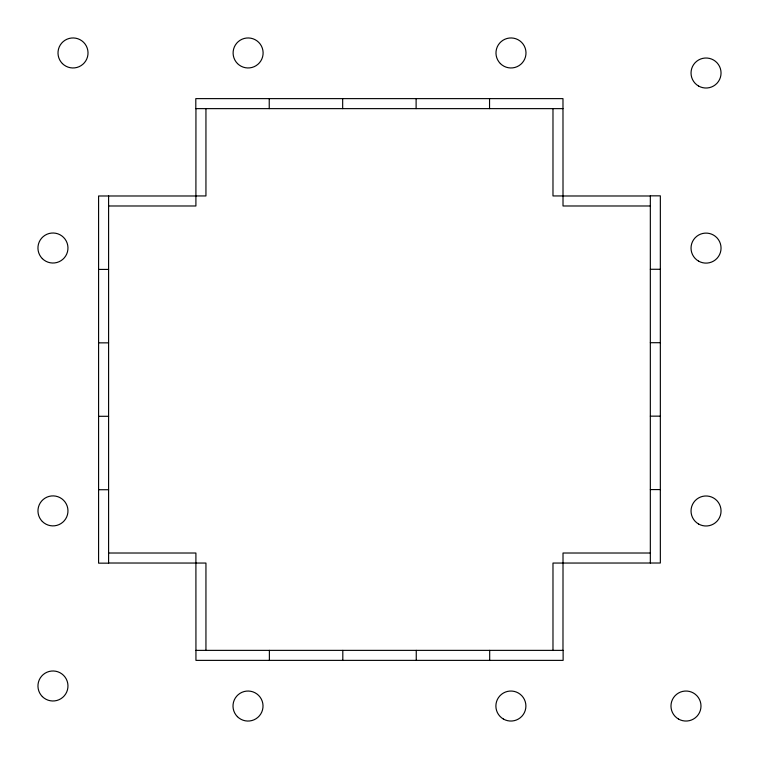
<?xml version="1.0" encoding="UTF-8"?>
<svg xmlns="http://www.w3.org/2000/svg" width="759" height="759" viewBox="0 0 759 759"><rect width="100%" height="100%" fill="white"/><g stroke="black" fill="none" stroke-linecap="round" stroke-linejoin="round"><path stroke-width="1.14" d="M562.979 108.632L195.803 108.632L195.803 98.623L562.979 98.623L563.017 205.983L650.33 205.983M195.945 195.945L205.945 195.945L205.945 108.632M562.979 195.945L552.979 195.945L552.979 108.632M195.907 195.983L98.585 195.983L98.585 563.159L108.594 563.159L108.594 195.983M563.017 195.983L650.33 195.983M108.594 205.983L195.907 205.983L195.945 108.632M650.33 269.274L660.339 269.274M98.585 269.417L108.594 269.417M650.33 342.707L660.339 342.707M98.585 342.85L108.594 342.85M650.33 416.15L660.339 416.15M98.585 416.293L108.594 416.293M650.33 489.583L660.339 489.583M98.585 489.726L108.594 489.726M108.594 553.017L195.907 553.017L195.945 660.377L563.121 660.377L563.121 650.368L195.945 650.368M650.33 553.017L563.017 553.017L562.979 650.368M108.594 563.017L205.945 563.055L205.945 650.368M650.33 563.017L650.33 195.841L660.339 195.841L660.339 563.017L552.979 563.055L552.979 650.368M489.688 650.368L489.688 660.377M489.546 98.623L489.546 108.632M416.255 650.368L416.255 660.377M416.112 98.623L416.112 108.632M342.812 650.368L342.812 660.377M342.67 98.623L342.67 108.632M269.236 98.623L269.236 108.632M269.379 650.368L269.379 660.377M237.501 63.576A15.009 15.009 0 0 0 262.605 56.84A15.009 15.009 0 0 0 244.227 38.462A15.009 15.009 0 0 0 237.501 63.576M62.399 63.576A15.009 15.009 0 0 0 87.513 56.84A15.009 15.009 0 0 0 69.126 38.462A15.009 15.009 0 0 0 62.399 63.576M500.371 63.576A15.009 15.009 0 0 0 525.484 56.84A15.009 15.009 0 0 0 507.107 38.462A15.009 15.009 0 0 0 500.371 63.576M503.388 719.039A15.009 15.009 0 0 0 525.902 706.041A15.009 15.009 0 0 0 503.388 693.043A15.009 15.009 0 0 0 503.388 719.039M678.48 719.039A15.009 15.009 0 0 0 700.993 706.041A15.009 15.009 0 0 0 678.48 693.043A15.009 15.009 0 0 0 678.48 719.039M237.396 716.657A15.009 15.009 0 0 0 262.51 709.931A15.009 15.009 0 0 0 244.132 691.544A15.009 15.009 0 0 0 237.396 716.657M698.536 261.105A15.009 15.009 0 0 0 721.05 248.108A15.009 15.009 0 0 0 698.536 235.11A15.009 15.009 0 0 0 698.536 261.105M698.536 86.014A15.009 15.009 0 0 0 721.05 73.016A15.009 15.009 0 0 0 698.536 60.018A15.009 15.009 0 0 0 698.536 86.014M698.536 523.985A15.009 15.009 0 0 0 721.05 510.987A15.009 15.009 0 0 0 698.536 497.989A15.009 15.009 0 0 0 698.536 523.985M42.352 521.499A15.009 15.009 0 0 0 67.456 514.773A15.009 15.009 0 0 0 49.079 496.395A15.009 15.009 0 0 0 42.352 521.499M42.352 696.601A15.009 15.009 0 0 0 67.456 689.874A15.009 15.009 0 0 0 49.079 671.487A15.009 15.009 0 0 0 42.352 696.601M42.343 258.629A15.009 15.009 0 0 0 67.456 251.893A15.009 15.009 0 0 0 49.069 233.516A15.009 15.009 0 0 0 42.343 258.629"/></g></svg>
